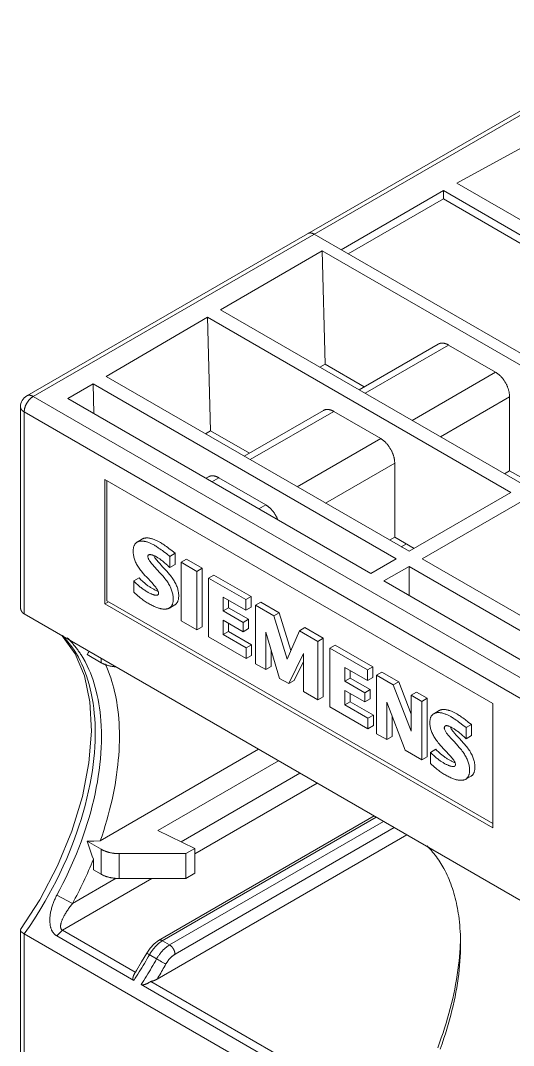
# Model space of a CAD drawing. Header units: inches. Extents: x 67578 to 72421, y -34894 to -31675.
# Drawn here: x 69592.3 to 69623.2, y -33233.4 to -33169.2 of the extents above; entities that cross this region are included whole.
import ezdxf

# ---------------------------------------------------------------- set-up
doc = ezdxf.new("R2010")
doc.units = ezdxf.units.IN
doc.header["$MEASUREMENT"] = 0

# ---------------------------------------------------------------- blocks, each defined once
blk = doc.blocks.new('ET200S')
at = {"lineweight": 0}
for p, q in [((0.13, 97.376), (25.723, 112.153)), ((0.38, 97.352), (25.973, 112.128)), ((21.203, 108.012), (17.067, 105.745)), ((17.067, 105.745), (28.675, 99.044)), ((12.507, 103.128), (16.537, 105.455)), ((16.537, 105.455), (16.537, 105.129)), ((98.562, 58.099), (16.537, 105.455)), ((16.537, 105.129), (12.789, 102.965)), ((24.74, 100.393), (16.537, 105.129)), ((95.592, 55.16), (11.446, 103.741)), ((7.763, 100.764), (11.761, 103.089)), ((11.761, 103.089), (11.877, 98.624)), ((11.761, 103.089), (23.723, 96.183)), ((19.71, 93.866), (7.763, 100.764)), ((3.253, 98.142), (7.252, 100.467)), ((7.252, 100.467), (7.367, 96.002)), ((7.252, 100.467), (19.198, 93.57)), ((16.337, 99.413), (13.22, 97.613)), ((16.742, 99.376), (13.455, 97.478)), ((16.742, 99.376), (18.593, 98.307)), ((11.674, 98.506), (11.877, 98.624)), ((11.877, 98.624), (13.423, 97.731)), ((15.185, 91.254), (3.253, 98.142)), ((18.593, 98.307), (15.306, 96.409)), ((1.747, 97.267), (2.742, 97.845)), ((2.742, 97.845), (2.772, 96.675)), ((2.742, 97.845), (14.672, 90.958)), ((0.38, 97.352), (61.172, 62.254)), ((13.673, 90.381), (1.747, 97.267)), ((19.145, 97.336), (16.423, 95.764)), ((19.145, 94.428), (19.145, 97.336)), ((-0.12, 89.056), (-0.12, 96.943)), ((0.026, 88.789), (0.026, 96.739)), ((0.026, 96.739), (60.351, 61.911)), ((11.812, 96.8), (8.695, 95)), ((12.216, 96.763), (8.929, 94.865)), ((12.216, 96.763), (14.068, 95.694)), ((7.164, 95.884), (7.367, 96.002)), ((7.367, 96.002), (8.898, 95.118)), ((14.068, 95.694), (10.781, 93.796)), ((14.619, 94.723), (11.897, 93.152)), ((14.619, 91.815), (14.619, 94.723)), ((3.208, 94.086), (3.208, 89.187)), ((18.482, 85.268), (3.208, 94.086)), ((3.279, 94.045), (3.279, 89.309)), ((7.286, 94.187), (7.183, 94.128)), ((7.691, 94.15), (7.418, 93.993)), ((7.691, 94.15), (9.543, 93.081)), ((18.941, 94.31), (19.145, 94.428)), ((19.145, 94.428), (19.913, 93.984)), ((15.185, 91.254), (19.198, 93.57)), ((15.697, 90.958), (19.71, 93.274)), ((9.543, 93.081), (9.269, 92.923)), ((4.683, 91.74), (4.471, 91.617)), ((14.416, 91.697), (14.619, 91.815)), ((14.619, 91.815), (15.388, 91.371)), ((14.876, 91.432), (15.079, 91.549)), ((5.973, 91.175), (5.761, 91.052)), ((5.761, 90.611), (5.761, 91.052)), ((5.973, 90.734), (5.973, 91.175)), ((6.418, 90.942), (6.206, 90.82)), ((6.206, 90.82), (6.206, 88.517)), ((6.821, 90.465), (6.206, 90.82)), ((7.034, 90.587), (6.418, 90.942)), ((13.673, 90.381), (14.672, 90.958)), ((15.697, 90.958), (26.286, 84.844)), ((5.973, 90.734), (5.761, 90.611)), ((7.034, 90.587), (6.821, 90.465)), ((6.821, 88.162), (6.821, 90.465)), ((7.034, 88.284), (7.034, 90.587)), ((14.186, 90.085), (15.185, 90.662)), ((15.185, 89.508), (15.185, 90.662)), ((15.185, 90.662), (25.774, 84.548)), ((4.552, 90.207), (4.34, 90.085)), ((4.34, 90.085), (4.34, 89.644)), ((7.5, 90.318), (7.288, 90.195)), ((7.288, 90.195), (7.288, 87.893)), ((8.752, 89.35), (7.288, 90.195)), ((8.964, 89.473), (7.5, 90.318)), ((14.186, 90.085), (24.775, 83.972)), ((3.208, 89.187), (3.35, 89.268)), ((3.279, 89.309), (18.482, 80.532)), ((7.861, 88.909), (7.861, 89.448)), ((7.861, 89.448), (8.752, 88.934)), ((8.073, 89.032), (8.073, 89.326)), ((8.964, 89.473), (8.752, 89.35)), ((8.752, 88.934), (8.752, 89.35)), ((8.964, 89.056), (8.964, 89.473)), ((9.346, 89.252), (9.134, 89.13)), ((10.067, 88.836), (9.346, 89.252)), ((53.842, 57.72), (0.026, 88.789)), ((3.208, 89.187), (18.482, 80.369)), ((5.744, 89.021), (5.956, 89.143)), ((8.073, 89.032), (7.861, 88.909)), ((8.646, 88.456), (7.861, 88.909)), ((8.858, 88.578), (8.073, 89.032)), ((8.964, 89.056), (8.752, 88.934)), ((9.134, 89.13), (9.134, 86.827)), ((9.855, 88.713), (9.134, 89.13)), ((10.067, 88.836), (9.855, 88.713)), ((10.532, 87.345), (10.067, 88.836)), ((6.206, 88.517), (6.821, 88.162)), ((7.861, 87.978), (7.861, 88.542)), ((7.861, 88.542), (8.646, 88.089)), ((8.073, 88.101), (8.073, 88.419)), ((8.858, 88.578), (8.646, 88.456)), ((8.646, 88.089), (8.646, 88.456)), ((8.858, 88.211), (8.858, 88.578)), ((10.385, 87.011), (9.855, 88.713)), ((7.034, 88.284), (6.821, 88.162)), ((8.073, 88.101), (7.861, 87.978)), ((8.773, 87.452), (7.861, 87.978)), ((8.985, 87.574), (8.073, 88.101)), ((8.858, 88.211), (8.646, 88.089)), ((9.537, 86.594), (9.537, 88.064)), ((9.537, 88.064), (10.088, 86.251)), ((10.873, 88.125), (10.385, 87.011)), ((11.085, 88.248), (10.873, 88.125)), ((11.594, 87.709), (10.873, 88.125)), ((11.807, 87.831), (11.085, 88.248)), ((1.518, 87.928), (2.031, 87.219)), ((7.288, 87.893), (8.773, 87.035)), ((8.985, 87.574), (8.773, 87.452)), ((8.985, 87.158), (8.985, 87.574)), ((11.807, 87.831), (11.594, 87.709)), ((11.594, 85.406), (11.594, 87.709)), ((11.807, 85.529), (11.807, 87.831)), ((2.031, 87.219), (2.397, 86.345)), ((2.508, 87.186), (3.057, 86.869)), ((8.773, 87.035), (8.773, 87.452)), ((9.749, 86.717), (9.749, 87.367)), ((10.449, 86.043), (11.022, 87.231)), ((11.022, 87.231), (11.022, 85.737)), ((12.273, 87.562), (12.061, 87.439)), ((12.061, 87.439), (12.061, 85.137)), ((13.546, 86.582), (12.061, 87.439)), ((13.758, 86.705), (12.273, 87.562)), ((3.057, 86.869), (3.057, 87.04)), ((8.985, 87.158), (8.773, 87.035)), ((9.134, 86.827), (9.537, 86.594)), ((10.661, 86.166), (11.022, 86.914)), ((9.749, 86.717), (9.537, 86.594)), ((12.655, 86.141), (12.655, 86.68)), ((12.655, 86.68), (13.546, 86.166)), ((12.867, 86.264), (12.867, 86.558)), ((13.758, 86.705), (13.546, 86.582)), ((13.546, 86.166), (13.546, 86.582)), ((13.758, 86.288), (13.758, 86.705)), ((14.119, 86.496), (13.907, 86.374)), ((13.907, 86.374), (13.907, 84.071)), ((14.564, 85.994), (13.907, 86.374)), ((14.776, 86.117), (14.119, 86.496)), ((2.397, 86.345), (2.614, 85.324)), ((10.088, 86.251), (10.449, 86.043)), ((10.661, 86.166), (10.449, 86.043)), ((12.867, 86.264), (12.655, 86.141)), ((13.44, 85.688), (12.655, 86.141)), ((13.652, 85.811), (12.867, 86.264)), ((13.758, 86.288), (13.546, 86.166)), ((14.776, 86.117), (14.564, 85.994)), ((15.264, 84.169), (14.564, 85.994)), ((15.264, 84.845), (14.776, 86.117)), ((11.022, 85.737), (11.594, 85.406)), ((12.655, 85.21), (12.655, 85.774)), ((12.655, 85.774), (13.44, 85.321)), ((12.867, 85.333), (12.867, 85.651)), ((13.652, 85.811), (13.44, 85.688)), ((13.44, 85.321), (13.44, 85.688)), ((13.652, 85.443), (13.652, 85.811)), ((15.477, 85.713), (15.264, 85.59)), ((15.264, 85.59), (15.264, 84.169)), ((15.689, 85.345), (15.264, 85.59)), ((15.901, 85.468), (15.477, 85.713)), ((2.614, 85.324), (2.675, 84.174)), ((11.807, 85.529), (11.594, 85.406)), ((12.867, 85.333), (12.655, 85.21)), ((13.567, 84.684), (12.655, 85.21)), ((13.779, 84.806), (12.867, 85.333)), ((13.652, 85.443), (13.44, 85.321)), ((14.31, 83.839), (14.31, 85.308)), ((14.31, 85.308), (15.031, 83.422)), ((15.901, 85.468), (15.689, 85.345)), ((15.689, 83.043), (15.689, 85.345)), ((15.901, 83.165), (15.901, 85.468)), ((18.482, 80.369), (18.482, 85.268)), ((12.061, 85.137), (13.567, 84.267)), ((13.779, 84.806), (13.567, 84.684)), ((13.779, 84.39), (13.779, 84.806)), ((14.522, 83.961), (14.522, 84.754)), ((16.369, 84.982), (16.157, 84.859)), ((13.567, 84.267), (13.567, 84.684)), ((13.779, 84.39), (13.567, 84.267)), ((17.64, 84.439), (17.428, 84.316)), ((17.64, 83.998), (17.64, 84.439)), ((2.675, 84.174), (2.577, 82.921)), ((13.907, 84.071), (14.31, 83.839)), ((14.522, 83.961), (14.31, 83.839)), ((17.428, 83.876), (17.428, 84.316)), ((17.64, 83.998), (17.428, 83.876)), ((9.26, 83.458), (3.022, 79.857)), ((15.031, 83.422), (15.689, 83.043)), ((15.901, 83.165), (15.689, 83.043)), ((16.24, 83.459), (16.028, 83.337)), ((16.028, 83.337), (16.028, 82.896)), ((2.577, 82.921), (2.317, 81.596)), ((10.038, 83.009), (5.283, 80.264)), ((10.887, 82.519), (6.205, 79.817)), ((17.414, 82.28), (17.627, 82.403)), ((6.744, 79.348), (11.562, 82.129)), ((2.317, 81.596), (1.901, 80.232)), ((13.807, 80.833), (5.321, 75.933)), ((13.895, 80.782), (5.465, 75.915)), ((14.178, 80.619), (5.754, 75.755)), ((14.602, 80.374), (5.966, 75.388)), ((1.901, 80.232), (1.337, 78.866)), ((5.258, 74.407), (15.097, 80.088)), ((5.283, 80.264), (6.744, 79.556)), ((3.057, 79.521), (2.505, 79.839)), ((3.057, 78.541), (3.057, 79.521)), ((6.744, 79.556), (6.39, 79.352)), ((6.744, 79.556), (6.744, 78.576)), ((2.749, 79.128), (2.749, 78.719)), ((3.764, 78.372), (3.764, 79.352)), ((6.39, 79.352), (3.764, 79.352)), ((6.39, 79.352), (6.39, 78.372)), ((1.337, 78.866), (0.639, 77.534)), ((3.057, 78.541), (2.749, 78.719)), ((1.528, 76.337), (5.054, 78.372)), ((1.923, 77.381), (3.654, 78.38)), ((6.39, 78.372), (3.764, 78.372)), ((6.744, 78.576), (6.39, 78.372)), ((0.639, 77.534), (-0.114, 76.358)), ((1.923, 77.381), (1.309, 77.71)), ((-0.12, 76.336), (-0.114, 76.357)), ((-0.12, 0.188), (-0.12, 76.335)), ((1.528, 76.337), (1.305, 76.116)), ((1.528, 76.337), (4.4, 74.678)), ((0.026, -0.016), (0.026, 76.193)), ((43.528, 51.078), (0.026, 76.193)), ((1.305, 76.116), (4.345, 74.36)), ((5.321, 75.933), (5.139, 75.8)), ((5.471, 75.918), (5.754, 75.755)), ((4.981, 75.631), (4.851, 75.436)), ((5.139, 75.8), (4.981, 75.631)), ((4.652, 75.09), (4.444, 74.749)), ((4.851, 75.436), (4.652, 75.09)), ((4.867, 75.425), (4.864, 75.426)), ((4.87, 75.423), (4.867, 75.425)), ((4.875, 75.42), (4.87, 75.423)), ((4.897, 75.407), (4.875, 75.42)), ((4.943, 75.38), (4.922, 75.392)), ((5.242, 75.207), (4.943, 75.38)), ((4.444, 74.749), (4.405, 74.687)), ((5.02, 74.321), (14.256, 68.988)), ((4.628, 74.197), (14.033, 68.767))]:
    blk.add_line(p, q, dxfattribs=at)
for points in [[(11.196, 103.765), (11.2, 103.767), (11.204, 103.77), (11.208, 103.772), (11.212, 103.773), (11.217, 103.775), (11.221, 103.777), (11.225, 103.779), (11.229, 103.78), (11.234, 103.781), (11.238, 103.783), (11.243, 103.784), (11.247, 103.785), (11.252, 103.786), (11.257, 103.787), (11.261, 103.787), (11.266, 103.788), (11.271, 103.788), (11.275, 103.789), (11.28, 103.789), (11.285, 103.789), (11.289, 103.789), (11.294, 103.789), (11.299, 103.789), (11.304, 103.788), (11.308, 103.788), (11.313, 103.787), (11.318, 103.787), (11.323, 103.786), (11.327, 103.785), (11.332, 103.785), (11.337, 103.784), (11.343, 103.782), (11.349, 103.781), (11.355, 103.779), (11.361, 103.778), (11.367, 103.776), (11.373, 103.774), (11.379, 103.772), (11.384, 103.77), (11.39, 103.768), (11.396, 103.765), (11.402, 103.763), (11.407, 103.761), (11.413, 103.758), (11.419, 103.755), (11.424, 103.752), (11.43, 103.75), (11.435, 103.747), (11.441, 103.744), (11.446, 103.741)], [(11.287, 103.789), (11.285, 103.789), (11.282, 103.788), (11.279, 103.788), (11.277, 103.788), (11.274, 103.788), (11.271, 103.788), (11.269, 103.788), (11.266, 103.787), (11.263, 103.787), (11.261, 103.787), (11.258, 103.786), (11.255, 103.786), (11.253, 103.785), (11.25, 103.785), (11.248, 103.784), (11.245, 103.784), (11.242, 103.783), (11.24, 103.783), (11.237, 103.782), (11.235, 103.781), (11.232, 103.781), (11.23, 103.78), (11.227, 103.779), (11.225, 103.778), (11.222, 103.777), (11.22, 103.777), (11.217, 103.776), (11.215, 103.775), (11.212, 103.774), (11.21, 103.773), (11.208, 103.771), (11.205, 103.77), (11.203, 103.769), (11.2, 103.768), (11.198, 103.767), (11.196, 103.765)], [(11.323, 103.786), (11.321, 103.787), (11.319, 103.787), (11.317, 103.787), (11.315, 103.787), (11.313, 103.787), (11.311, 103.788), (11.309, 103.788), (11.307, 103.788), (11.305, 103.788), (11.303, 103.788), (11.301, 103.788), (11.299, 103.788), (11.297, 103.788), (11.295, 103.789), (11.293, 103.789), (11.291, 103.789), (11.289, 103.789), (11.287, 103.789)], [(16.338, 99.413), (16.344, 99.416), (16.35, 99.419), (16.357, 99.423), (16.363, 99.426), (16.37, 99.429), (16.377, 99.431), (16.384, 99.434), (16.39, 99.436), (16.397, 99.439), (16.404, 99.441), (16.411, 99.443), (16.419, 99.444), (16.426, 99.446), (16.433, 99.447), (16.441, 99.449), (16.448, 99.45), (16.456, 99.45), (16.463, 99.451), (16.471, 99.452), (16.479, 99.452), (16.486, 99.452), (16.494, 99.452), (16.501, 99.452), (16.509, 99.451), (16.516, 99.451), (16.524, 99.45), (16.532, 99.45), (16.539, 99.449), (16.547, 99.448), (16.554, 99.446), (16.562, 99.445), (16.569, 99.444), (16.579, 99.442), (16.588, 99.439), (16.598, 99.437), (16.607, 99.434), (16.617, 99.432), (16.626, 99.429), (16.635, 99.425), (16.645, 99.422), (16.654, 99.419), (16.663, 99.415), (16.672, 99.411), (16.681, 99.407), (16.69, 99.403), (16.699, 99.399), (16.707, 99.394), (16.716, 99.39), (16.725, 99.385), (16.733, 99.381), (16.742, 99.376)], [(18.593, 98.307), (18.612, 98.296), (18.63, 98.284), (18.648, 98.272), (18.666, 98.26), (18.683, 98.247), (18.7, 98.233), (18.717, 98.22), (18.733, 98.205), (18.749, 98.191), (18.765, 98.176), (18.782, 98.159), (18.798, 98.142), (18.815, 98.125), (18.83, 98.107), (18.846, 98.089), (18.861, 98.071), (18.876, 98.053), (18.89, 98.034), (18.905, 98.015), (18.918, 97.995), (18.932, 97.975), (18.946, 97.954), (18.959, 97.933), (18.972, 97.912), (18.984, 97.891), (18.996, 97.869), (19.008, 97.848), (19.019, 97.826), (19.03, 97.804), (19.04, 97.781), (19.05, 97.759), (19.059, 97.737), (19.068, 97.715), (19.076, 97.692), (19.084, 97.67), (19.092, 97.647), (19.099, 97.624), (19.106, 97.601), (19.112, 97.577), (19.118, 97.554), (19.123, 97.533), (19.127, 97.511), (19.131, 97.489), (19.134, 97.467), (19.137, 97.446), (19.14, 97.424), (19.142, 97.402), (19.143, 97.38), (19.144, 97.358), (19.145, 97.336)], [(0.38, 97.352), (0.368, 97.345), (0.356, 97.337), (0.345, 97.33), (0.334, 97.322), (0.323, 97.313), (0.312, 97.305), (0.301, 97.296), (0.291, 97.287), (0.281, 97.278), (0.27, 97.269), (0.26, 97.258), (0.249, 97.247), (0.239, 97.236), (0.228, 97.225), (0.218, 97.214), (0.209, 97.202), (0.199, 97.19), (0.19, 97.178), (0.181, 97.166), (0.172, 97.154), (0.163, 97.141), (0.154, 97.128), (0.146, 97.115), (0.138, 97.101), (0.13, 97.088), (0.122, 97.074), (0.115, 97.06), (0.107, 97.046), (0.1, 97.032), (0.094, 97.018), (0.087, 97.004), (0.081, 96.99), (0.076, 96.976), (0.07, 96.962), (0.065, 96.948), (0.06, 96.934), (0.056, 96.919), (0.051, 96.905), (0.047, 96.89), (0.043, 96.875), (0.04, 96.862), (0.038, 96.848), (0.035, 96.835), (0.033, 96.821), (0.031, 96.808), (0.029, 96.794), (0.028, 96.78), (0.027, 96.767), (0.026, 96.753), (0.026, 96.739)], [(0.13, 97.376), (0.134, 97.378), (0.137, 97.38), (0.141, 97.382), (0.145, 97.384), (0.149, 97.386), (0.153, 97.387), (0.157, 97.389), (0.161, 97.39), (0.165, 97.391), (0.169, 97.393), (0.173, 97.394), (0.177, 97.395), (0.182, 97.396), (0.187, 97.397), (0.191, 97.398), (0.196, 97.398), (0.201, 97.399), (0.205, 97.399), (0.21, 97.4), (0.215, 97.4), (0.22, 97.4), (0.224, 97.4), (0.229, 97.4), (0.234, 97.399), (0.239, 97.399), (0.243, 97.399), (0.248, 97.398), (0.253, 97.398), (0.258, 97.397), (0.262, 97.396), (0.267, 97.395), (0.272, 97.394), (0.278, 97.393), (0.284, 97.392), (0.29, 97.39), (0.296, 97.389), (0.301, 97.387), (0.307, 97.385), (0.313, 97.383), (0.319, 97.381), (0.325, 97.379), (0.33, 97.376), (0.336, 97.374), (0.342, 97.371), (0.347, 97.369), (0.353, 97.366), (0.358, 97.363), (0.364, 97.361), (0.369, 97.358), (0.374, 97.355), (0.38, 97.352)], [(0.026, 96.739), (0.021, 96.742), (0.016, 96.746), (0.01, 96.749), (0.005, 96.752), (0, 96.755), (-0.005, 96.759), (-0.01, 96.762), (-0.015, 96.766), (-0.02, 96.77), (-0.025, 96.774), (-0.029, 96.777), (-0.034, 96.781), (-0.039, 96.785), (-0.043, 96.789), (-0.048, 96.794), (-0.052, 96.798), (-0.057, 96.802), (-0.061, 96.807), (-0.065, 96.811), (-0.068, 96.815), (-0.071, 96.819), (-0.074, 96.822), (-0.077, 96.826), (-0.08, 96.83), (-0.083, 96.834), (-0.086, 96.838), (-0.088, 96.842), (-0.091, 96.846), (-0.093, 96.85), (-0.096, 96.854), (-0.098, 96.858), (-0.1, 96.862), (-0.102, 96.866), (-0.104, 96.871), (-0.106, 96.875), (-0.108, 96.879), (-0.11, 96.884), (-0.111, 96.888), (-0.113, 96.893), (-0.114, 96.897), (-0.115, 96.901), (-0.116, 96.906), (-0.117, 96.91), (-0.118, 96.914), (-0.118, 96.918), (-0.119, 96.922), (-0.119, 96.926), (-0.12, 96.931), (-0.12, 96.935), (-0.12, 96.939), (-0.12, 96.943)], [(11.812, 96.8), (11.818, 96.803), (11.825, 96.807), (11.831, 96.81), (11.838, 96.813), (11.845, 96.816), (11.851, 96.819), (11.858, 96.821), (11.865, 96.824), (11.872, 96.826), (11.879, 96.828), (11.886, 96.83), (11.893, 96.832), (11.901, 96.833), (11.908, 96.835), (11.915, 96.836), (11.923, 96.837), (11.93, 96.838), (11.938, 96.838), (11.946, 96.839), (11.953, 96.839), (11.961, 96.839), (11.968, 96.839), (11.976, 96.839), (11.983, 96.839), (11.991, 96.838), (11.999, 96.838), (12.006, 96.837), (12.014, 96.836), (12.021, 96.835), (12.029, 96.834), (12.036, 96.832), (12.044, 96.831), (12.053, 96.829), (12.063, 96.827), (12.072, 96.824), (12.082, 96.822), (12.091, 96.819), (12.101, 96.816), (12.11, 96.813), (12.119, 96.809), (12.128, 96.806), (12.137, 96.802), (12.146, 96.798), (12.155, 96.794), (12.164, 96.79), (12.173, 96.786), (12.182, 96.782), (12.191, 96.777), (12.199, 96.773), (12.208, 96.768), (12.216, 96.763)], [(14.068, 95.694), (14.086, 95.683), (14.105, 95.671), (14.123, 95.659), (14.14, 95.647), (14.157, 95.634), (14.174, 95.621), (14.191, 95.607), (14.207, 95.593), (14.223, 95.578), (14.239, 95.563), (14.256, 95.547), (14.273, 95.53), (14.289, 95.512), (14.305, 95.495), (14.321, 95.477), (14.336, 95.458), (14.351, 95.44), (14.365, 95.421), (14.379, 95.402), (14.393, 95.382), (14.407, 95.362), (14.42, 95.342), (14.433, 95.321), (14.446, 95.3), (14.459, 95.278), (14.471, 95.257), (14.482, 95.235), (14.493, 95.213), (14.504, 95.191), (14.514, 95.168), (14.524, 95.146), (14.533, 95.124), (14.542, 95.102), (14.551, 95.079), (14.559, 95.057), (14.566, 95.034), (14.574, 95.011), (14.58, 94.988), (14.587, 94.965), (14.592, 94.941), (14.597, 94.92), (14.602, 94.898), (14.605, 94.876), (14.609, 94.855), (14.612, 94.833), (14.614, 94.811), (14.616, 94.789), (14.618, 94.767), (14.619, 94.745), (14.619, 94.723)], [(7.287, 94.187), (7.293, 94.191), (7.299, 94.194), (7.306, 94.197), (7.312, 94.2), (7.319, 94.203), (7.326, 94.206), (7.333, 94.209), (7.34, 94.211), (7.346, 94.213), (7.353, 94.215), (7.36, 94.217), (7.368, 94.219), (7.375, 94.22), (7.383, 94.222), (7.39, 94.223), (7.397, 94.224), (7.405, 94.225), (7.413, 94.226), (7.42, 94.226), (7.428, 94.226), (7.435, 94.226), (7.443, 94.226), (7.45, 94.226), (7.458, 94.226), (7.466, 94.225), (7.473, 94.225), (7.481, 94.224), (7.488, 94.223), (7.496, 94.222), (7.503, 94.221), (7.511, 94.22), (7.518, 94.218), (7.528, 94.216), (7.537, 94.214), (7.547, 94.211), (7.556, 94.209), (7.566, 94.206), (7.575, 94.203), (7.584, 94.2), (7.594, 94.197), (7.603, 94.193), (7.612, 94.189), (7.621, 94.186), (7.63, 94.182), (7.639, 94.177), (7.648, 94.173), (7.656, 94.169), (7.665, 94.164), (7.674, 94.16), (7.682, 94.155), (7.691, 94.15)], [(9.543, 93.081), (9.557, 93.073), (9.571, 93.064), (9.585, 93.055), (9.598, 93.046), (9.612, 93.036), (9.625, 93.026), (9.639, 93.016), (9.652, 93.006), (9.664, 92.995), (9.677, 92.984), (9.689, 92.973), (9.702, 92.962), (9.714, 92.951), (9.728, 92.937), (9.742, 92.923), (9.756, 92.908), (9.769, 92.894), (9.782, 92.879), (9.795, 92.864), (9.808, 92.849), (9.82, 92.833), (9.832, 92.818), (9.844, 92.802), (9.856, 92.786), (9.867, 92.77), (9.879, 92.753), (9.89, 92.736), (9.901, 92.718), (9.912, 92.701), (9.923, 92.683), (9.933, 92.665), (9.943, 92.648), (9.953, 92.629), (9.962, 92.611), (9.971, 92.593), (9.98, 92.574), (9.989, 92.556), (9.997, 92.537), (10.006, 92.517), (10.013, 92.498)], [(4.471, 91.617), (4.457, 91.608), (4.443, 91.598), (4.431, 91.588), (4.419, 91.577), (4.408, 91.565), (4.398, 91.552), (4.389, 91.539), (4.377, 91.521), (4.367, 91.502), (4.357, 91.482), (4.349, 91.462), (4.341, 91.437), (4.335, 91.412), (4.329, 91.386), (4.325, 91.361), (4.322, 91.332), (4.32, 91.304), (4.318, 91.275), (4.318, 91.246), (4.319, 91.21), (4.322, 91.173), (4.326, 91.136), (4.331, 91.098), (4.338, 91.059), (4.347, 91.021), (4.358, 90.982), (4.37, 90.943), (4.384, 90.905), (4.399, 90.866), (4.416, 90.828), (4.434, 90.79), (4.455, 90.748), (4.477, 90.708), (4.501, 90.668), (4.525, 90.628), (4.551, 90.59), (4.578, 90.553), (4.61, 90.511), (4.643, 90.47), (4.676, 90.429), (4.729, 90.368), (4.783, 90.307), (4.838, 90.248)], [(5.761, 91.052), (5.638, 91.149), (5.514, 91.244), (5.467, 91.28), (5.419, 91.315), (5.371, 91.35), (5.322, 91.384), (5.288, 91.408), (5.254, 91.43), (5.219, 91.453), (5.184, 91.474), (5.156, 91.49), (5.129, 91.506), (5.101, 91.521), (5.072, 91.535), (5.045, 91.548), (5.017, 91.561), (4.989, 91.574), (4.961, 91.585), (4.929, 91.598), (4.896, 91.61), (4.863, 91.621), (4.839, 91.628), (4.815, 91.635), (4.791, 91.641), (4.766, 91.646), (4.745, 91.65), (4.724, 91.653), (4.702, 91.656), (4.681, 91.657), (4.66, 91.658), (4.64, 91.658), (4.619, 91.658), (4.599, 91.656), (4.585, 91.654), (4.571, 91.652), (4.557, 91.649), (4.543, 91.646), (4.529, 91.642), (4.515, 91.638), (4.503, 91.633), (4.49, 91.627), (4.478, 91.621), (4.471, 91.617)], [(5.973, 91.175), (5.85, 91.271), (5.726, 91.366), (5.679, 91.402), (5.631, 91.438), (5.583, 91.473), (5.534, 91.507), (5.5, 91.53), (5.466, 91.553), (5.431, 91.575), (5.396, 91.597), (5.368, 91.613), (5.341, 91.628), (5.313, 91.643), (5.284, 91.658), (5.257, 91.671), (5.229, 91.684), (5.201, 91.696), (5.173, 91.708), (5.141, 91.721), (5.108, 91.733), (5.075, 91.743), (5.051, 91.751), (5.027, 91.757), (5.003, 91.763), (4.978, 91.768), (4.957, 91.772), (4.936, 91.775), (4.914, 91.778), (4.893, 91.78), (4.872, 91.781), (4.852, 91.781), (4.831, 91.78), (4.811, 91.778), (4.797, 91.777), (4.783, 91.774), (4.769, 91.772), (4.755, 91.768), (4.741, 91.765), (4.728, 91.76), (4.715, 91.755), (4.702, 91.75), (4.69, 91.743), (4.683, 91.74)], [(5.744, 89.021), (5.754, 89.027), (5.768, 89.036), (5.781, 89.047), (5.793, 89.058), (5.805, 89.07), (5.816, 89.083), (5.827, 89.097), (5.838, 89.112), (5.847, 89.127), (5.855, 89.143), (5.862, 89.16), (5.871, 89.184), (5.879, 89.208), (5.885, 89.234), (5.89, 89.261), (5.894, 89.289), (5.897, 89.318), (5.898, 89.348), (5.899, 89.377), (5.898, 89.415), (5.895, 89.452), (5.892, 89.49), (5.886, 89.53), (5.879, 89.57), (5.87, 89.609), (5.859, 89.649), (5.847, 89.689), (5.833, 89.728), (5.818, 89.768), (5.801, 89.808), (5.783, 89.847), (5.762, 89.889), (5.74, 89.93), (5.716, 89.971), (5.692, 90.011), (5.666, 90.05), (5.639, 90.089), (5.606, 90.133), (5.571, 90.177), (5.536, 90.22), (5.483, 90.283), (5.429, 90.345), (5.374, 90.406), (5.265, 90.526), (5.155, 90.647), (5.081, 90.729), (5.045, 90.771), (5.011, 90.815), (4.987, 90.847), (4.964, 90.879), (4.95, 90.902), (4.936, 90.925), (4.924, 90.949), (4.916, 90.966), (4.91, 90.984), (4.904, 91.001), (4.898, 91.026), (4.896, 91.038), (4.895, 91.05), (4.896, 91.059), (4.897, 91.069), (4.899, 91.078), (4.902, 91.086), (4.906, 91.093), (4.91, 91.1), (4.92, 91.109), (4.926, 91.113)], [(4.926, 91.113), (4.93, 91.115), (4.936, 91.118), (4.942, 91.12), (4.949, 91.121), (4.955, 91.123), (4.964, 91.124), (4.973, 91.124), (4.983, 91.124), (4.992, 91.124), (5.005, 91.123), (5.017, 91.121), (5.03, 91.119), (5.046, 91.115), (5.063, 91.111), (5.079, 91.107), (5.095, 91.102), (5.112, 91.096), (5.129, 91.089), (5.146, 91.082), (5.163, 91.075), (5.181, 91.066), (5.199, 91.057), (5.217, 91.048), (5.234, 91.038), (5.254, 91.026), (5.274, 91.014), (5.294, 91.002), (5.313, 90.989), (5.339, 90.971), (5.366, 90.952), (5.391, 90.933), (5.421, 90.911), (5.451, 90.888), (5.481, 90.864), (5.51, 90.84), (5.538, 90.816), (5.567, 90.791), (5.6, 90.762), (5.632, 90.733), (5.665, 90.703), (5.713, 90.658), (5.761, 90.611)], [(5.956, 89.143), (5.966, 89.149), (5.98, 89.159), (5.993, 89.169), (6.006, 89.18), (6.017, 89.192), (6.029, 89.205), (6.04, 89.219), (6.05, 89.234), (6.059, 89.25), (6.067, 89.266), (6.075, 89.282), (6.083, 89.306), (6.091, 89.33), (6.097, 89.357), (6.102, 89.383), (6.106, 89.412), (6.109, 89.441), (6.11, 89.47), (6.111, 89.499), (6.11, 89.537), (6.108, 89.575), (6.104, 89.613), (6.1, 89.643), (6.095, 89.673), (6.089, 89.702), (6.082, 89.732), (6.071, 89.772), (6.059, 89.811), (6.045, 89.851), (6.03, 89.891), (6.013, 89.93), (5.995, 89.969), (5.974, 90.011), (5.952, 90.053), (5.929, 90.094), (5.904, 90.134), (5.878, 90.173), (5.851, 90.211), (5.818, 90.256), (5.783, 90.3), (5.748, 90.343), (5.695, 90.405), (5.641, 90.467), (5.587, 90.528), (5.477, 90.649), (5.367, 90.769), (5.294, 90.851), (5.258, 90.894), (5.223, 90.937), (5.199, 90.969), (5.176, 91.002), (5.162, 91.025), (5.148, 91.048), (5.136, 91.072), (5.129, 91.089)], [(5.286, 89.535), (5.28, 89.532), (5.274, 89.53), (5.266, 89.527), (5.258, 89.525), (5.249, 89.524), (5.24, 89.523), (5.228, 89.523), (5.216, 89.523), (5.203, 89.525), (5.191, 89.526), (5.173, 89.529), (5.156, 89.533), (5.139, 89.538), (5.119, 89.544), (5.099, 89.551), (5.078, 89.558), (5.058, 89.566), (5.035, 89.576), (5.012, 89.586), (4.989, 89.597), (4.966, 89.608), (4.94, 89.621), (4.914, 89.635), (4.889, 89.649), (4.864, 89.663), (4.834, 89.681), (4.804, 89.699), (4.774, 89.718), (4.745, 89.738), (4.716, 89.757), (4.688, 89.778), (4.658, 89.8), (4.628, 89.823), (4.599, 89.846), (4.57, 89.87), (4.541, 89.894), (4.513, 89.918), (4.483, 89.945), (4.454, 89.972), (4.425, 89.999), (4.396, 90.027), (4.368, 90.056), (4.34, 90.085)], [(5.306, 89.675), (5.288, 89.681), (5.27, 89.688), (5.247, 89.698), (5.224, 89.708), (5.201, 89.719), (5.178, 89.73), (5.152, 89.743), (5.126, 89.757), (5.101, 89.771), (5.076, 89.786), (5.05, 89.801), (5.024, 89.816), (4.999, 89.833), (4.974, 89.849), (4.949, 89.866), (4.924, 89.883), (4.9, 89.9), (4.874, 89.919), (4.849, 89.939), (4.823, 89.959), (4.798, 89.979), (4.774, 89.999), (4.749, 90.02), (4.725, 90.041), (4.696, 90.067), (4.666, 90.094), (4.638, 90.122), (4.609, 90.15), (4.58, 90.178), (4.552, 90.207)], [(4.838, 90.248), (5.062, 90.007), (5.135, 89.926), (5.171, 89.884), (5.206, 89.841), (5.23, 89.809), (5.253, 89.777), (5.267, 89.755), (5.281, 89.732), (5.293, 89.708), (5.304, 89.683), (5.313, 89.658), (5.319, 89.633), (5.321, 89.621), (5.322, 89.61), (5.321, 89.598), (5.32, 89.586), (5.317, 89.574), (5.31, 89.559), (5.301, 89.547), (5.295, 89.542), (5.289, 89.537), (5.286, 89.535)], [(4.34, 89.644), (4.392, 89.596), (4.446, 89.55), (4.499, 89.504), (4.553, 89.46), (4.592, 89.428), (4.632, 89.397), (4.673, 89.366), (4.713, 89.336), (4.755, 89.306), (4.792, 89.281), (4.83, 89.256), (4.868, 89.231), (4.907, 89.207), (4.946, 89.184), (4.984, 89.162), (5.024, 89.141), (5.063, 89.12), (5.102, 89.101), (5.141, 89.083), (5.18, 89.066), (5.215, 89.052), (5.25, 89.039), (5.286, 89.026), (5.311, 89.018), (5.337, 89.01), (5.363, 89.004), (5.389, 88.997), (5.412, 88.992), (5.436, 88.988), (5.459, 88.984), (5.483, 88.981), (5.506, 88.979), (5.528, 88.978), (5.551, 88.977), (5.573, 88.978), (5.592, 88.979), (5.612, 88.98), (5.631, 88.983), (5.65, 88.986), (5.669, 88.991), (5.684, 88.995), (5.699, 89), (5.713, 89.006), (5.729, 89.013), (5.744, 89.021)], [(0.026, 88.789), (0.021, 88.793), (0.016, 88.796), (0.011, 88.799), (0.006, 88.802), (0.001, 88.806), (-0.004, 88.809), (-0.009, 88.813), (-0.014, 88.817), (-0.018, 88.821), (-0.023, 88.825), (-0.027, 88.829), (-0.032, 88.833), (-0.036, 88.837), (-0.04, 88.842), (-0.044, 88.846), (-0.048, 88.851), (-0.052, 88.855), (-0.056, 88.86), (-0.06, 88.865), (-0.063, 88.87), (-0.067, 88.875), (-0.07, 88.88), (-0.074, 88.885), (-0.077, 88.89), (-0.08, 88.895), (-0.083, 88.901), (-0.086, 88.906), (-0.089, 88.912), (-0.092, 88.917), (-0.094, 88.923), (-0.096, 88.929), (-0.099, 88.935), (-0.101, 88.94), (-0.103, 88.946), (-0.105, 88.952), (-0.107, 88.958), (-0.108, 88.964), (-0.11, 88.97), (-0.112, 88.976), (-0.113, 88.982), (-0.114, 88.988), (-0.115, 88.994), (-0.116, 89), (-0.117, 89.007), (-0.118, 89.014), (-0.119, 89.021), (-0.119, 89.028), (-0.12, 89.035), (-0.12, 89.041), (-0.12, 89.048), (-0.12, 89.055)], [(0.026, 76.193), (0.23, 76.487), (0.428, 76.786), (0.643, 77.128), (0.85, 77.476), (0.998, 77.738), (1.141, 78.002), (1.28, 78.269), (1.426, 78.565), (1.566, 78.863), (1.7, 79.165), (1.838, 79.493), (1.968, 79.825), (2.09, 80.16), (2.182, 80.429), (2.268, 80.7), (2.349, 80.973), (2.425, 81.247), (2.497, 81.532), (2.563, 81.819), (2.622, 82.107), (2.674, 82.396), (2.71, 82.627), (2.742, 82.859), (2.768, 83.091), (2.79, 83.323), (2.806, 83.556), (2.817, 83.778), (2.822, 84), (2.822, 84.222), (2.816, 84.443), (2.804, 84.665), (2.788, 84.867), (2.767, 85.068), (2.74, 85.269), (2.708, 85.469), (2.669, 85.667), (2.629, 85.842), (2.585, 86.015), (2.535, 86.186), (2.479, 86.356), (2.418, 86.524), (2.36, 86.667), (2.298, 86.808), (2.231, 86.947), (2.159, 87.084), (2.082, 87.218), (1.994, 87.359), (1.9, 87.497), (1.799, 87.63), (1.693, 87.759), (1.528, 87.936)], [(2.332, 87.072), (2.311, 87.107), (2.29, 87.141), (2.268, 87.175), (2.247, 87.209), (2.225, 87.242), (2.202, 87.275), (2.179, 87.308), (2.156, 87.341), (2.133, 87.374), (2.109, 87.406), (2.085, 87.438), (2.06, 87.47), (2.036, 87.501), (2.01, 87.533), (1.985, 87.564), (1.96, 87.593), (1.935, 87.622), (1.91, 87.65), (1.884, 87.679), (1.858, 87.707), (1.832, 87.735), (1.806, 87.762), (1.779, 87.79), (1.752, 87.817), (1.724, 87.843)], [(2.578, 87.316), (2.566, 87.294), (2.555, 87.273), (2.543, 87.251), (2.531, 87.23), (2.52, 87.208), (2.508, 87.186)], [(1.309, 77.71), (1.431, 77.939), (1.549, 78.169), (1.664, 78.402), (1.775, 78.636), (1.882, 78.872), (1.985, 79.11), (2.082, 79.343), (2.176, 79.579), (2.265, 79.816), (2.35, 80.054), (2.432, 80.294), (2.509, 80.535), (2.579, 80.768), (2.645, 81.002), (2.707, 81.237), (2.765, 81.473), (2.818, 81.711), (2.866, 81.949), (2.908, 82.174), (2.945, 82.401), (2.978, 82.628), (3.006, 82.855), (3.029, 83.083), (3.047, 83.312), (3.06, 83.525), (3.067, 83.737), (3.07, 83.95), (3.068, 84.163), (3.06, 84.376), (3.047, 84.588), (3.033, 84.754), (3.015, 84.921), (2.994, 85.086), (2.968, 85.251), (2.938, 85.416), (2.904, 85.579), (2.866, 85.742), (2.827, 85.889), (2.785, 86.035), (2.738, 86.18), (2.687, 86.323), (2.632, 86.465), (2.573, 86.605), (2.509, 86.743), (2.424, 86.91), (2.332, 87.072)], [(3.219, 86.819), (3.28, 86.683), (3.336, 86.546), (3.389, 86.406), (3.438, 86.266), (3.48, 86.133), (3.519, 85.998), (3.556, 85.863), (3.589, 85.728), (3.619, 85.591), (3.646, 85.454), (3.67, 85.316), (3.692, 85.178), (3.715, 85.006), (3.734, 84.834), (3.75, 84.661), (3.762, 84.488), (3.77, 84.314), (3.775, 84.141), (3.777, 83.967), (3.775, 83.779), (3.77, 83.592), (3.761, 83.405), (3.749, 83.218), (3.733, 83.031), (3.715, 82.844), (3.693, 82.658), (3.666, 82.459), (3.636, 82.261), (3.603, 82.063), (3.567, 81.866), (3.528, 81.669), (3.485, 81.473), (3.44, 81.278), (3.389, 81.072), (3.335, 80.868), (3.279, 80.664), (3.219, 80.461), (3.156, 80.258), (3.091, 80.057), (3.022, 79.857)], [(3.626, 86.706), (3.606, 86.708), (3.586, 86.71), (3.565, 86.712), (3.545, 86.714), (3.525, 86.717), (3.505, 86.72), (3.486, 86.723), (3.467, 86.726), (3.448, 86.73), (3.43, 86.733), (3.411, 86.737), (3.392, 86.742), (3.374, 86.746), (3.355, 86.751), (3.337, 86.756), (3.319, 86.761), (3.3, 86.766), (3.282, 86.772), (3.264, 86.778), (3.247, 86.783), (3.231, 86.789), (3.214, 86.795), (3.198, 86.802), (3.182, 86.808), (3.166, 86.815), (3.15, 86.822), (3.134, 86.829), (3.118, 86.837), (3.103, 86.845), (3.087, 86.853), (3.072, 86.861), (3.057, 86.869)], [(16.157, 84.859), (16.142, 84.85), (16.127, 84.839), (16.115, 84.829), (16.104, 84.818), (16.093, 84.807), (16.082, 84.794), (16.073, 84.781), (16.061, 84.763), (16.051, 84.745), (16.042, 84.725), (16.034, 84.705), (16.026, 84.681), (16.019, 84.657), (16.014, 84.632), (16.01, 84.607), (16.007, 84.58), (16.004, 84.552), (16.003, 84.524), (16.003, 84.496), (16.004, 84.46), (16.007, 84.423), (16.011, 84.387), (16.017, 84.349), (16.024, 84.31), (16.033, 84.273), (16.044, 84.234), (16.056, 84.195), (16.07, 84.157), (16.086, 84.118), (16.103, 84.08), (16.12, 84.042), (16.142, 84), (16.164, 83.959), (16.188, 83.919), (16.213, 83.88), (16.239, 83.841), (16.266, 83.803), (16.299, 83.76), (16.333, 83.718), (16.368, 83.676), (16.421, 83.614), (16.476, 83.554), (16.53, 83.494), (16.641, 83.375), (16.752, 83.257), (16.826, 83.176), (16.862, 83.134), (16.898, 83.091), (16.922, 83.06), (16.945, 83.028), (16.959, 83.006), (16.973, 82.983), (16.985, 82.96), (16.996, 82.935), (17.005, 82.91), (17.012, 82.886), (17.013, 82.874), (17.014, 82.863), (17.014, 82.851), (17.012, 82.84), (17.009, 82.828), (17.003, 82.814), (16.994, 82.802), (16.988, 82.797), (16.981, 82.792), (16.98, 82.791)], [(17.428, 84.316), (17.307, 84.41), (17.185, 84.503), (17.138, 84.538), (17.09, 84.573), (17.042, 84.607), (16.994, 84.641), (16.96, 84.664), (16.926, 84.687), (16.891, 84.709), (16.855, 84.73), (16.829, 84.745), (16.802, 84.76), (16.775, 84.774), (16.747, 84.788), (16.721, 84.801), (16.694, 84.813), (16.667, 84.825), (16.639, 84.836), (16.608, 84.848), (16.576, 84.859), (16.543, 84.87), (16.52, 84.876), (16.496, 84.882), (16.473, 84.888), (16.449, 84.892), (16.428, 84.896), (16.407, 84.899), (16.385, 84.901), (16.364, 84.902), (16.344, 84.902), (16.324, 84.902), (16.304, 84.901), (16.284, 84.899), (16.269, 84.897), (16.255, 84.895), (16.241, 84.892), (16.227, 84.888), (16.214, 84.884), (16.2, 84.88), (16.187, 84.874), (16.174, 84.869), (16.162, 84.862), (16.157, 84.859)], [(17.64, 84.439), (17.519, 84.533), (17.397, 84.626), (17.35, 84.661), (17.302, 84.696), (17.255, 84.73), (17.206, 84.763), (17.172, 84.786), (17.138, 84.809), (17.103, 84.831), (17.068, 84.852), (17.041, 84.868), (17.014, 84.883), (16.987, 84.897), (16.959, 84.911), (16.933, 84.923), (16.906, 84.936), (16.879, 84.947), (16.852, 84.958), (16.82, 84.971), (16.788, 84.982), (16.755, 84.992), (16.732, 84.999), (16.708, 85.005), (16.685, 85.01), (16.661, 85.015), (16.64, 85.018), (16.619, 85.021), (16.598, 85.023), (16.576, 85.024), (16.556, 85.025), (16.536, 85.025), (16.516, 85.024), (16.496, 85.022), (16.481, 85.02), (16.467, 85.017), (16.453, 85.014), (16.439, 85.011), (16.426, 85.007), (16.412, 85.002), (16.399, 84.997), (16.387, 84.991), (16.374, 84.985), (16.369, 84.982)], [(17.414, 82.28), (17.429, 82.289), (17.442, 82.299), (17.455, 82.309), (17.467, 82.321), (17.479, 82.333), (17.489, 82.346), (17.5, 82.36), (17.51, 82.375), (17.519, 82.391), (17.527, 82.407), (17.534, 82.424), (17.542, 82.448), (17.549, 82.472), (17.556, 82.499), (17.56, 82.525), (17.564, 82.554), (17.566, 82.583), (17.568, 82.613), (17.568, 82.642), (17.567, 82.679), (17.565, 82.717), (17.561, 82.754), (17.555, 82.794), (17.548, 82.833), (17.539, 82.872), (17.529, 82.911), (17.516, 82.951), (17.503, 82.989), (17.488, 83.029), (17.471, 83.068), (17.454, 83.107), (17.433, 83.148), (17.411, 83.189), (17.388, 83.23), (17.363, 83.269), (17.338, 83.308), (17.311, 83.346), (17.279, 83.389), (17.245, 83.432), (17.211, 83.473), (17.159, 83.535), (17.106, 83.596), (17.052, 83.656), (16.943, 83.775), (16.833, 83.894), (16.76, 83.976), (16.724, 84.018), (16.69, 84.062), (16.666, 84.093), (16.643, 84.126), (16.629, 84.148), (16.615, 84.172), (16.603, 84.195), (16.592, 84.221), (16.583, 84.246), (16.577, 84.272), (16.574, 84.295), (16.574, 84.306), (16.575, 84.316), (16.577, 84.327), (16.58, 84.337), (16.584, 84.346), (16.589, 84.356), (16.595, 84.365), (16.603, 84.373), (16.611, 84.379), (16.614, 84.381)], [(16.614, 84.381), (16.619, 84.383), (16.624, 84.386), (16.629, 84.387), (16.635, 84.389), (16.641, 84.39), (16.648, 84.39), (16.655, 84.391), (16.662, 84.39), (16.672, 84.39), (16.681, 84.388), (16.691, 84.387), (16.706, 84.383), (16.722, 84.379), (16.737, 84.374), (16.752, 84.368), (16.768, 84.363), (16.791, 84.353), (16.814, 84.343), (16.837, 84.332), (16.86, 84.32), (16.883, 84.307), (16.906, 84.294), (16.934, 84.277), (16.962, 84.26), (16.99, 84.242), (17.018, 84.224), (17.045, 84.204), (17.073, 84.185), (17.102, 84.163), (17.132, 84.141), (17.16, 84.118), (17.19, 84.094), (17.218, 84.07), (17.247, 84.045), (17.278, 84.018), (17.308, 83.991), (17.338, 83.963), (17.369, 83.934), (17.398, 83.905), (17.428, 83.876)], [(17.627, 82.403), (17.641, 82.411), (17.654, 82.421), (17.667, 82.432), (17.679, 82.443), (17.691, 82.455), (17.702, 82.468), (17.712, 82.483), (17.722, 82.498), (17.731, 82.513), (17.739, 82.53), (17.746, 82.546), (17.754, 82.57), (17.762, 82.595), (17.768, 82.621), (17.772, 82.648), (17.776, 82.677), (17.779, 82.706), (17.78, 82.735), (17.78, 82.764), (17.779, 82.802), (17.777, 82.839), (17.773, 82.877), (17.769, 82.906), (17.764, 82.936), (17.758, 82.965), (17.751, 82.994), (17.741, 83.034), (17.729, 83.073), (17.715, 83.112), (17.7, 83.151), (17.683, 83.19), (17.666, 83.229), (17.645, 83.271), (17.623, 83.312), (17.6, 83.352), (17.575, 83.392), (17.55, 83.431), (17.523, 83.469), (17.491, 83.512), (17.457, 83.554), (17.423, 83.596), (17.371, 83.657), (17.318, 83.718), (17.264, 83.778), (17.155, 83.898), (17.045, 84.017), (16.973, 84.098), (16.937, 84.141), (16.902, 84.184), (16.878, 84.216), (16.855, 84.248), (16.841, 84.271), (16.828, 84.294), (16.815, 84.318), (16.803, 84.346)], [(16.98, 82.791), (16.973, 82.788), (16.966, 82.785), (16.958, 82.783), (16.95, 82.781), (16.941, 82.78), (16.933, 82.78), (16.92, 82.78), (16.908, 82.78), (16.895, 82.781), (16.883, 82.783), (16.865, 82.786), (16.848, 82.79), (16.83, 82.795), (16.809, 82.801), (16.787, 82.808), (16.766, 82.816), (16.744, 82.824), (16.721, 82.833), (16.698, 82.843), (16.674, 82.854), (16.651, 82.865), (16.626, 82.878), (16.6, 82.891), (16.575, 82.904), (16.551, 82.918), (16.525, 82.933), (16.499, 82.949), (16.474, 82.965), (16.449, 82.981), (16.424, 82.998), (16.4, 83.015), (16.375, 83.032), (16.345, 83.054), (16.316, 83.077), (16.287, 83.1), (16.258, 83.123), (16.229, 83.147), (16.201, 83.171), (16.172, 83.198), (16.143, 83.224), (16.114, 83.251), (16.085, 83.279), (16.056, 83.308), (16.028, 83.337)], [(16.996, 82.932), (16.976, 82.939), (16.956, 82.946), (16.933, 82.956), (16.91, 82.966), (16.886, 82.976), (16.863, 82.987), (16.838, 83), (16.813, 83.013), (16.788, 83.027), (16.763, 83.041), (16.737, 83.056), (16.712, 83.071), (16.686, 83.087), (16.661, 83.104), (16.636, 83.12), (16.612, 83.137), (16.588, 83.154), (16.562, 83.173), (16.536, 83.193), (16.511, 83.212), (16.486, 83.232), (16.462, 83.252), (16.437, 83.273), (16.413, 83.294), (16.384, 83.32), (16.355, 83.347), (16.326, 83.374), (16.297, 83.402), (16.268, 83.43), (16.24, 83.459)], [(16.028, 82.896), (16.081, 82.849), (16.134, 82.802), (16.187, 82.757), (16.241, 82.713), (16.28, 82.681), (16.32, 82.65), (16.36, 82.62), (16.401, 82.59), (16.442, 82.561), (16.479, 82.535), (16.517, 82.51), (16.555, 82.486), (16.593, 82.463), (16.632, 82.44), (16.67, 82.418), (16.709, 82.397), (16.749, 82.377), (16.787, 82.358), (16.826, 82.34), (16.865, 82.323), (16.899, 82.309), (16.934, 82.296), (16.969, 82.284), (16.995, 82.276), (17.02, 82.269), (17.046, 82.262), (17.072, 82.256), (17.095, 82.251), (17.118, 82.247), (17.141, 82.244), (17.165, 82.241), (17.187, 82.239), (17.209, 82.238), (17.231, 82.238), (17.253, 82.238), (17.277, 82.24), (17.301, 82.243), (17.316, 82.245), (17.332, 82.248), (17.347, 82.252), (17.361, 82.257), (17.375, 82.262), (17.389, 82.267), (17.402, 82.273), (17.414, 82.28)], [(2.505, 79.839), (2.763, 79.848), (3.023, 79.857)], [(2.505, 79.839), (2.543, 79.723), (2.582, 79.608), (2.622, 79.489), (2.663, 79.371), (2.706, 79.249), (2.749, 79.128)], [(3.057, 79.521), (3.073, 79.512), (3.09, 79.503), (3.107, 79.494), (3.123, 79.486), (3.141, 79.478), (3.158, 79.47), (3.175, 79.462), (3.193, 79.455), (3.21, 79.448), (3.228, 79.442), (3.246, 79.435), (3.264, 79.429), (3.283, 79.423), (3.303, 79.417), (3.323, 79.411), (3.343, 79.405), (3.363, 79.4), (3.383, 79.395), (3.403, 79.391), (3.424, 79.386), (3.444, 79.382), (3.464, 79.378), (3.485, 79.375), (3.505, 79.371), (3.528, 79.368), (3.552, 79.365), (3.575, 79.362), (3.599, 79.36), (3.622, 79.358), (3.646, 79.356), (3.669, 79.354), (3.693, 79.353), (3.717, 79.352), (3.74, 79.352), (3.764, 79.352)], [(17.212, 75.798), (17.211, 75.921), (17.209, 76.044), (17.205, 76.167), (17.198, 76.289), (17.19, 76.412), (17.18, 76.534), (17.169, 76.657), (17.155, 76.779), (17.139, 76.9), (17.124, 77.001), (17.108, 77.102), (17.09, 77.202), (17.07, 77.302), (17.049, 77.402), (17.027, 77.502), (17.002, 77.601), (16.976, 77.699), (16.949, 77.797), (16.919, 77.895), (16.89, 77.984), (16.86, 78.073), (16.828, 78.162), (16.795, 78.249), (16.759, 78.337), (16.722, 78.423), (16.684, 78.509), (16.644, 78.593), (16.601, 78.677), (16.557, 78.76), (16.519, 78.829), (16.479, 78.898), (16.438, 78.966), (16.396, 79.032), (16.353, 79.098), (16.308, 79.163), (16.261, 79.228), (16.214, 79.291), (16.165, 79.353), (16.114, 79.414), (16.063, 79.474), (16.008, 79.535), (15.951, 79.594), (15.894, 79.652)], [(2.749, 79.128), (2.703, 79.017), (2.657, 78.906), (2.61, 78.795), (2.562, 78.685), (2.513, 78.575), (2.464, 78.465), (2.414, 78.356), (2.363, 78.247), (2.311, 78.137), (2.257, 78.028), (2.204, 77.919), (2.149, 77.811), (2.094, 77.703), (2.038, 77.595), (1.981, 77.488), (1.923, 77.381)], [(3.764, 78.372), (3.74, 78.372), (3.717, 78.373), (3.693, 78.373), (3.669, 78.375), (3.646, 78.376), (3.622, 78.378), (3.599, 78.38), (3.575, 78.382), (3.552, 78.385), (3.528, 78.388), (3.505, 78.392), (3.485, 78.395), (3.464, 78.399), (3.444, 78.402), (3.424, 78.406), (3.403, 78.411), (3.383, 78.415), (3.363, 78.42), (3.343, 78.426), (3.323, 78.431), (3.303, 78.437), (3.283, 78.443), (3.264, 78.449), (3.246, 78.455), (3.228, 78.462), (3.21, 78.468), (3.193, 78.475), (3.175, 78.483), (3.158, 78.49), (3.141, 78.498), (3.123, 78.506), (3.107, 78.514), (3.09, 78.523), (3.073, 78.532), (3.057, 78.541)], [(1.309, 77.71), (1.29, 77.676), (1.273, 77.641), (1.256, 77.607), (1.239, 77.571), (1.223, 77.536), (1.208, 77.5), (1.193, 77.464), (1.179, 77.428), (1.165, 77.391), (1.152, 77.355), (1.139, 77.318), (1.127, 77.28), (1.116, 77.243), (1.105, 77.205), (1.095, 77.167), (1.085, 77.128), (1.076, 77.088), (1.068, 77.048), (1.061, 77.008), (1.054, 76.968), (1.048, 76.928), (1.044, 76.891), (1.04, 76.855), (1.038, 76.818), (1.036, 76.781), (1.035, 76.744), (1.035, 76.707), (1.036, 76.679), (1.037, 76.651), (1.039, 76.622), (1.042, 76.594), (1.045, 76.566), (1.049, 76.538), (1.054, 76.51), (1.06, 76.485), (1.065, 76.461), (1.072, 76.437), (1.079, 76.413), (1.087, 76.389), (1.096, 76.366), (1.106, 76.343), (1.115, 76.326), (1.124, 76.308), (1.133, 76.291), (1.143, 76.274), (1.154, 76.258), (1.165, 76.242), (1.177, 76.227), (1.189, 76.212), (1.202, 76.198), (1.215, 76.184), (1.229, 76.171), (1.243, 76.159), (1.258, 76.147), (1.273, 76.136), (1.289, 76.126), (1.305, 76.116)], [(1.923, 77.381), (1.898, 77.35), (1.872, 77.318), (1.847, 77.286), (1.823, 77.253), (1.799, 77.22), (1.775, 77.187), (1.751, 77.152), (1.727, 77.117), (1.704, 77.082), (1.681, 77.046), (1.659, 77.01), (1.64, 76.978), (1.622, 76.947), (1.604, 76.914), (1.587, 76.882), (1.57, 76.849), (1.559, 76.825), (1.547, 76.801), (1.536, 76.777), (1.526, 76.752), (1.516, 76.728), (1.506, 76.703), (1.498, 76.682), (1.491, 76.661), (1.485, 76.639), (1.478, 76.618), (1.473, 76.596), (1.468, 76.574), (1.465, 76.559), (1.463, 76.544), (1.461, 76.529), (1.459, 76.514), (1.458, 76.499), (1.458, 76.484), (1.459, 76.469), (1.459, 76.458), (1.46, 76.448), (1.462, 76.438), (1.464, 76.428), (1.467, 76.418), (1.47, 76.408), (1.474, 76.399), (1.478, 76.389), (1.482, 76.382), (1.487, 76.375), (1.492, 76.369), (1.497, 76.362), (1.503, 76.356), (1.509, 76.351), (1.515, 76.346), (1.521, 76.341), (1.528, 76.337)], [(0.026, 76.193), (0.02, 76.197), (0.014, 76.201), (0.007, 76.204), (0.001, 76.208), (-0.005, 76.212), (-0.011, 76.216), (-0.017, 76.22), (-0.023, 76.224), (-0.029, 76.229), (-0.035, 76.233), (-0.041, 76.237), (-0.047, 76.242), (-0.053, 76.246), (-0.059, 76.251), (-0.065, 76.255), (-0.07, 76.26), (-0.073, 76.262), (-0.075, 76.264), (-0.078, 76.266), (-0.08, 76.268), (-0.083, 76.27), (-0.085, 76.272), (-0.087, 76.274), (-0.09, 76.276), (-0.092, 76.278), (-0.094, 76.281), (-0.096, 76.283), (-0.098, 76.285), (-0.1, 76.288), (-0.102, 76.29), (-0.104, 76.292), (-0.106, 76.295), (-0.108, 76.297), (-0.109, 76.3), (-0.111, 76.303), (-0.112, 76.305), (-0.113, 76.308), (-0.114, 76.311), (-0.115, 76.314), (-0.116, 76.317), (-0.117, 76.319), (-0.117, 76.322), (-0.118, 76.324), (-0.118, 76.327), (-0.118, 76.329), (-0.118, 76.331), (-0.118, 76.334), (-0.118, 76.336)], [(5.471, 75.918), (5.468, 75.92), (5.465, 75.922), (5.462, 75.923), (5.459, 75.925), (5.456, 75.927), (5.453, 75.928), (5.449, 75.93), (5.446, 75.931), (5.443, 75.933), (5.44, 75.934), (5.437, 75.935), (5.433, 75.936), (5.43, 75.938), (5.427, 75.939), (5.424, 75.94), (5.42, 75.941), (5.417, 75.942), (5.414, 75.943), (5.41, 75.943), (5.407, 75.944), (5.403, 75.945), (5.4, 75.945), (5.397, 75.946), (5.393, 75.946), (5.39, 75.947), (5.387, 75.947), (5.384, 75.947), (5.382, 75.947), (5.379, 75.947), (5.376, 75.947), (5.374, 75.947), (5.371, 75.947), (5.368, 75.947), (5.366, 75.947), (5.363, 75.946), (5.361, 75.946), (5.358, 75.946), (5.355, 75.945), (5.353, 75.945), (5.35, 75.944), (5.348, 75.944), (5.345, 75.943), (5.342, 75.942), (5.34, 75.942), (5.337, 75.941), (5.335, 75.94), (5.333, 75.939), (5.33, 75.938), (5.328, 75.937), (5.325, 75.936), (5.323, 75.935), (5.321, 75.933)], [(5.465, 75.915), (5.458, 75.911), (5.452, 75.907), (5.446, 75.904), (5.44, 75.9), (5.434, 75.896), (5.428, 75.892), (5.422, 75.888), (5.416, 75.884), (5.41, 75.88), (5.404, 75.876), (5.398, 75.872), (5.392, 75.868), (5.386, 75.864), (5.38, 75.86), (5.375, 75.855)], [(5.333, 75.823), (5.318, 75.811), (5.303, 75.798), (5.289, 75.786), (5.274, 75.773), (5.26, 75.76), (5.246, 75.746), (5.232, 75.733), (5.219, 75.719), (5.205, 75.705), (5.192, 75.692), (5.178, 75.677), (5.165, 75.662), (5.152, 75.646), (5.139, 75.631), (5.126, 75.615), (5.113, 75.599), (5.1, 75.584), (5.088, 75.567), (5.076, 75.551), (5.064, 75.535), (5.051, 75.517), (5.039, 75.499), (5.027, 75.481), (5.015, 75.463), (5.004, 75.445), (4.992, 75.427), (4.981, 75.408), (4.97, 75.389), (4.959, 75.37)], [(5.754, 75.755), (5.737, 75.745), (5.721, 75.735), (5.705, 75.725), (5.689, 75.714), (5.673, 75.703), (5.657, 75.692), (5.642, 75.68), (5.627, 75.669), (5.612, 75.657), (5.596, 75.643), (5.58, 75.63), (5.564, 75.616), (5.549, 75.602), (5.534, 75.588), (5.519, 75.573), (5.504, 75.559), (5.49, 75.544), (5.476, 75.529), (5.459, 75.511), (5.443, 75.492), (5.427, 75.474), (5.411, 75.455), (5.395, 75.436), (5.38, 75.416), (5.365, 75.397), (5.351, 75.377), (5.336, 75.356), (5.322, 75.336), (5.308, 75.315), (5.294, 75.294), (5.281, 75.272), (5.267, 75.251), (5.255, 75.229), (5.242, 75.207)], [(5.375, 75.855), (5.37, 75.852), (5.366, 75.849), (5.362, 75.846), (5.358, 75.843), (5.353, 75.839), (5.349, 75.836), (5.345, 75.833), (5.341, 75.83), (5.333, 75.823)], [(5.966, 75.388), (5.966, 75.396), (5.965, 75.404), (5.965, 75.412), (5.964, 75.42), (5.963, 75.428), (5.962, 75.436), (5.961, 75.444), (5.959, 75.452), (5.958, 75.46), (5.956, 75.467), (5.954, 75.475), (5.952, 75.483), (5.95, 75.491), (5.947, 75.5), (5.944, 75.509), (5.941, 75.518), (5.937, 75.527), (5.934, 75.536), (5.93, 75.545), (5.926, 75.554), (5.922, 75.563), (5.917, 75.571), (5.913, 75.58), (5.908, 75.588), (5.904, 75.597), (5.899, 75.605), (5.894, 75.613), (5.889, 75.621), (5.883, 75.629), (5.878, 75.637), (5.872, 75.645), (5.866, 75.653), (5.86, 75.661), (5.854, 75.668), (5.848, 75.675), (5.841, 75.683), (5.835, 75.69), (5.829, 75.695), (5.824, 75.701), (5.818, 75.707), (5.812, 75.712), (5.806, 75.718), (5.8, 75.723), (5.793, 75.728), (5.787, 75.733), (5.781, 75.738), (5.774, 75.742), (5.767, 75.747), (5.761, 75.751), (5.754, 75.755)], [(16.315, 71.707), (16.387, 71.901), (16.456, 72.096), (16.523, 72.292), (16.585, 72.483), (16.645, 72.674), (16.702, 72.867), (16.757, 73.06), (16.808, 73.253), (16.858, 73.448), (16.904, 73.643), (16.945, 73.829), (16.984, 74.016), (17.02, 74.203), (17.053, 74.391), (17.083, 74.579), (17.111, 74.768), (17.135, 74.957), (17.154, 75.125), (17.17, 75.293), (17.184, 75.461), (17.195, 75.63), (17.204, 75.799)], [(16.406, 71.647), (16.483, 71.863), (16.558, 72.08), (16.617, 72.261), (16.673, 72.443), (16.728, 72.626), (16.779, 72.809), (16.829, 72.993), (16.875, 73.178), (16.919, 73.363), (16.959, 73.54), (16.995, 73.717), (17.029, 73.895), (17.061, 74.073), (17.09, 74.252), (17.116, 74.431), (17.139, 74.611), (17.158, 74.78), (17.174, 74.949), (17.188, 75.119), (17.198, 75.288), (17.206, 75.458), (17.211, 75.628), (17.212, 75.798)], [(4.959, 75.37), (4.911, 75.285), (4.862, 75.199), (4.813, 75.114), (4.763, 75.029), (4.712, 74.944), (4.661, 74.859), (4.61, 74.775), (4.558, 74.692), (4.506, 74.608), (4.453, 74.525), (4.399, 74.443), (4.345, 74.36)], [(4.628, 74.197), (4.682, 74.279), (4.735, 74.362), (4.788, 74.445), (4.841, 74.528), (4.893, 74.612), (4.944, 74.696), (4.995, 74.781), (5.045, 74.865), (5.095, 74.95), (5.145, 75.036), (5.194, 75.121), (5.242, 75.207)], [(4.864, 75.426), (4.862, 75.428), (4.861, 75.429), (4.86, 75.429), (4.859, 75.43), (4.859, 75.43), (4.858, 75.431), (4.857, 75.431), (4.857, 75.431), (4.856, 75.432), (4.856, 75.432), (4.855, 75.432), (4.855, 75.432), (4.855, 75.433), (4.855, 75.433), (4.855, 75.433), (4.854, 75.433), (4.854, 75.433), (4.854, 75.433), (4.854, 75.433)], [(4.922, 75.392), (4.91, 75.399), (4.908, 75.4), (4.906, 75.402), (4.904, 75.403), (4.902, 75.404), (4.9, 75.405), (4.897, 75.407)], [(5.608, 75.004), (5.57, 75.024), (5.533, 75.044), (5.485, 75.071), (5.437, 75.097), (5.386, 75.125), (5.335, 75.154), (5.289, 75.181), (5.242, 75.207)], [(5.966, 75.388), (5.954, 75.381), (5.943, 75.374), (5.931, 75.367), (5.92, 75.359), (5.909, 75.351), (5.898, 75.343), (5.888, 75.335), (5.877, 75.327), (5.866, 75.319), (5.855, 75.309), (5.844, 75.3), (5.833, 75.29), (5.823, 75.281), (5.812, 75.271), (5.802, 75.261), (5.791, 75.25), (5.781, 75.24), (5.771, 75.229), (5.76, 75.217), (5.748, 75.204), (5.737, 75.191), (5.726, 75.178), (5.715, 75.164), (5.704, 75.151), (5.694, 75.137), (5.684, 75.123), (5.674, 75.109), (5.664, 75.094), (5.654, 75.08), (5.644, 75.065), (5.635, 75.05), (5.625, 75.035), (5.617, 75.019), (5.608, 75.004)], [(4.405, 74.687), (4.397, 74.673), (4.394, 74.668), (4.391, 74.663), (4.388, 74.658), (4.385, 74.652), (4.382, 74.647), (4.379, 74.642), (4.376, 74.636), (4.373, 74.631), (4.37, 74.626), (4.368, 74.62), (4.365, 74.615), (4.362, 74.61)], [(5.608, 75.004), (5.574, 74.944), (5.54, 74.884), (5.505, 74.824), (5.471, 74.764), (5.436, 74.704), (5.401, 74.644), (5.365, 74.585), (5.33, 74.526), (5.294, 74.466), (5.258, 74.407)], [(4.362, 74.61), (4.358, 74.602), (4.354, 74.594), (4.351, 74.586), (4.347, 74.578), (4.343, 74.57), (4.34, 74.562), (4.337, 74.554), (4.333, 74.546), (4.331, 74.54), (4.329, 74.533), (4.326, 74.527), (4.324, 74.521), (4.322, 74.514), (4.32, 74.508), (4.318, 74.501), (4.317, 74.495), (4.315, 74.488), (4.314, 74.483), (4.313, 74.479), (4.312, 74.474), (4.311, 74.469), (4.311, 74.465), (4.31, 74.46), (4.309, 74.455), (4.309, 74.45), (4.309, 74.445), (4.309, 74.441), (4.309, 74.436), (4.309, 74.432), (4.309, 74.429), (4.309, 74.426), (4.309, 74.423), (4.31, 74.419), (4.31, 74.416), (4.31, 74.413), (4.311, 74.41), (4.312, 74.407), (4.313, 74.403), (4.314, 74.4), (4.315, 74.397), (4.316, 74.394), (4.317, 74.391), (4.319, 74.389), (4.32, 74.386), (4.321, 74.384), (4.323, 74.382), (4.324, 74.38), (4.326, 74.378), (4.327, 74.376), (4.329, 74.374), (4.331, 74.372), (4.333, 74.37), (4.335, 74.368), (4.337, 74.366), (4.339, 74.365), (4.341, 74.363), (4.343, 74.362), (4.345, 74.36)], [(4.628, 74.197), (4.632, 74.195), (4.636, 74.193), (4.64, 74.192), (4.644, 74.19), (4.648, 74.189), (4.652, 74.188), (4.656, 74.187), (4.66, 74.186), (4.665, 74.186), (4.669, 74.185), (4.675, 74.185), (4.681, 74.184), (4.687, 74.184), (4.693, 74.185), (4.699, 74.185), (4.705, 74.185), (4.711, 74.186), (4.717, 74.187), (4.726, 74.188), (4.735, 74.19), (4.744, 74.192), (4.753, 74.194), (4.762, 74.197), (4.771, 74.199), (4.781, 74.202), (4.79, 74.205), (4.8, 74.209), (4.81, 74.212), (4.819, 74.216), (4.829, 74.22), (4.841, 74.225), (4.854, 74.23), (4.866, 74.236), (4.878, 74.242), (4.89, 74.247), (4.907, 74.256), (4.923, 74.264), (4.938, 74.272), (4.954, 74.281), (4.971, 74.291), (4.987, 74.301), (5.004, 74.311), (5.02, 74.321)], [(5.258, 74.407), (5.25, 74.403), (5.243, 74.399), (5.235, 74.395), (5.228, 74.391), (5.22, 74.387), (5.212, 74.383), (5.204, 74.38), (5.197, 74.376), (5.189, 74.373), (5.181, 74.369), (5.172, 74.366), (5.163, 74.362), (5.154, 74.359), (5.146, 74.355), (5.137, 74.352), (5.128, 74.349), (5.119, 74.346), (5.11, 74.343), (5.101, 74.34), (5.092, 74.338), (5.083, 74.335), (5.074, 74.333), (5.065, 74.331), (5.056, 74.328), (5.047, 74.326), (5.038, 74.324), (5.029, 74.322), (5.02, 74.321)]]:
    blk.add_lwpolyline(points, dxfattribs=at)
blk.add_arc((0.38, 96.943), 0.5, 120.5452, 179.4551, dxfattribs=at)

msp = doc.modelspace()

# ---------------------------------------------------------------- block references
at = {"xscale": 1.59100124616462, "yscale": 1.59100124616462, "zscale": 1.59100124616462}
msp.add_blockref('ET200S', (69592.479, -33347.624), dxfattribs=at)

doc.saveas('drawing.dxf')
